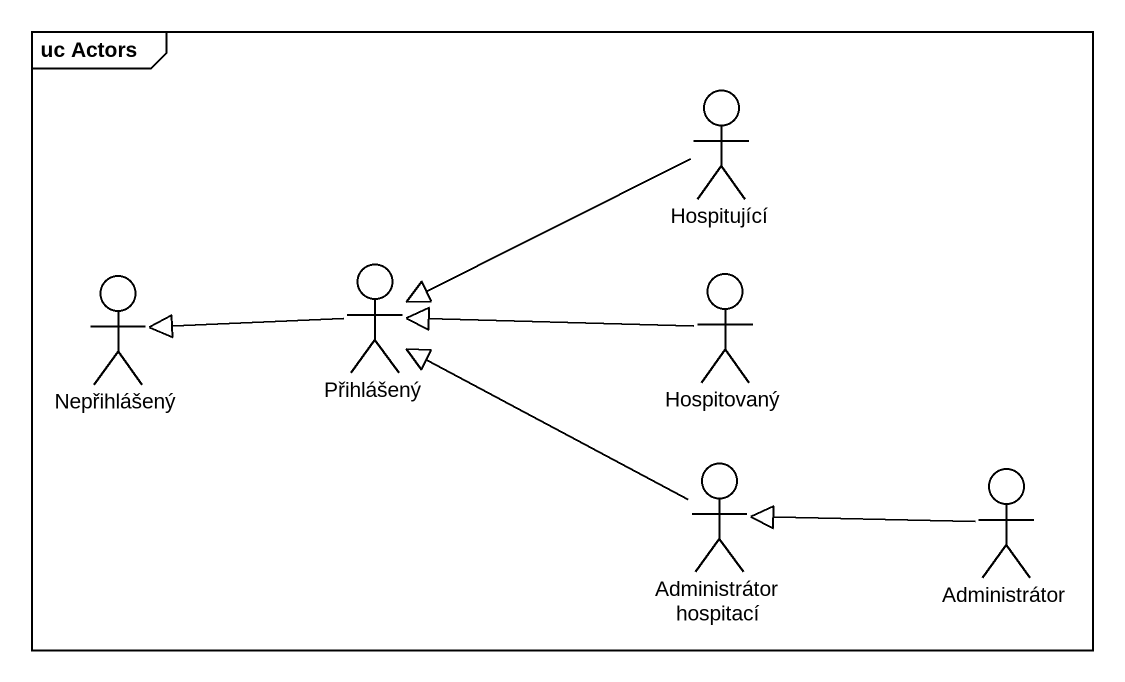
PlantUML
@startuml
mainframe uc Actors
actor Hospitující
actor Nepřihlášený
actor Přihlášený
actor Hospitovaný
actor "Administrátor hospitací" as Administrátor_hospitací
actor Administrátor
Hospitující -left-|> Přihlášený
Přihlášený -left-|> Nepřihlášený
Hospitovaný -left-|> Přihlášený
Administrátor_hospitací -left-|> Přihlášený
Administrátor -left-|> Administrátor_hospitací
@enduml
